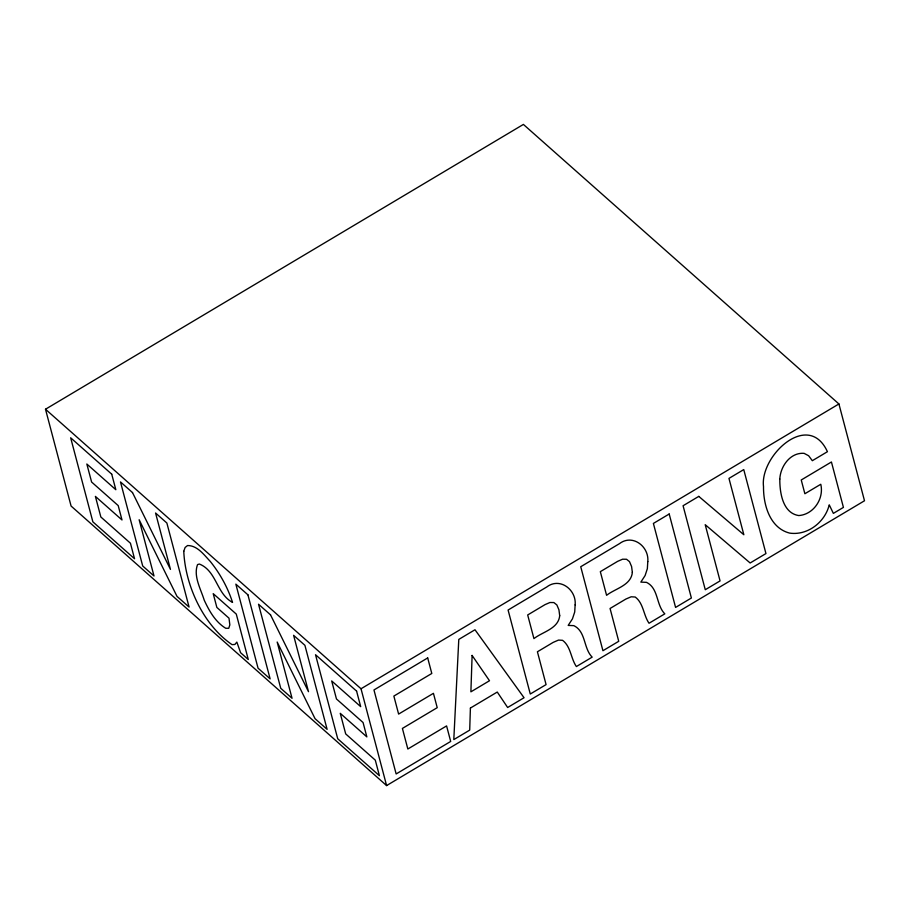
<?xml version="1.0" encoding="UTF-8"?>
<svg xmlns="http://www.w3.org/2000/svg" width="910" height="910" viewBox="0 0 910 910"><rect width="100%" height="100%" fill="white"/><g stroke="black" fill="none" stroke-linecap="round" stroke-linejoin="round"><path stroke-width="1.36" d="M45.5 409.238L523.398 124.42L838.918 403.96L864.5 500.762L386.602 785.58L71.082 506.04L45.5 409.238L361.02 688.768L386.602 785.58M361.02 688.768L838.918 403.96M779.813 479.047C779.688 492.424 782.634 513.081 798.764 515.56C813.654 514.537 824.21 498.578 820.774 484.268L804.872 493.743L801.244 479.979L831.433 461.984L843.422 507.393L833.367 513.388L829.237 504.822C825.086 522.101 807.648 535.717 789.675 533.112C769.837 528.073 763.285 504.732 763.513 486.6C759.736 455.819 808.433 410.046 827.429 451.701L812.334 460.699L808.637 455.751L804.11 453.351C790.301 452.213 780.393 466.386 779.813 479.047M470.402 708.06L469.708 730.116L453.806 739.591L458.788 639.411L474.986 629.754L524.046 697.731L507.643 707.502L497.269 692.044L470.402 708.06M472.108 655.439L470.891 691.839L489.5 680.737L472.108 655.439M183.774 551.289C185.231 585.608 203.362 624.977 232.039 644.633L234.871 644.473L236.85 642.085L240.593 652.709L248.282 659.522L236.281 614.091L213.213 593.65L216.853 607.425L229.001 618.186L229.832 624.886L228.751 628.287L225.725 628.275C215.329 621.917 209.152 610.849 204.193 600.077C200.78 589.009 193.193 576.132 197.55 564.587L199.381 564.041C216.637 570.854 216.569 594.014 232.539 602.397C227.75 587.496 220.038 573.607 210.267 561.424C204.045 554.907 197.424 545.465 187.551 545.534L185.105 547.479L183.774 551.289M575.143 604.888L574.711 611.986L572.458 618.845L568.181 625.409L573.835 625.648C586.097 631.597 583.321 648.318 592.171 657.134L576.371 666.552C570.741 658.374 570.9 646.475 562.562 640.321L558.512 640.083L553.212 642.369L537.412 651.776L546.08 684.604L530.28 694.011L508.087 610.03L546.83 586.939C559.912 576.929 576.599 589.839 575.143 604.888M647.795 561.584L647.351 568.693L645.11 575.552L640.833 582.116L646.487 582.354C658.749 588.304 655.973 605.014 664.812 613.84L649.023 623.248C643.393 615.08 643.552 603.182 635.214 597.028L631.165 596.789L625.853 599.064L610.064 608.483L618.732 641.3L602.932 650.718L580.739 566.725L619.482 543.645C632.564 533.635 649.251 546.535 647.795 561.584M559.696 615.695C558.444 628.776 542.587 631.79 533.931 638.604L527.686 614.967L544.988 604.649L549.924 602.511L553.871 602.557L556.863 604.945L558.933 609.814L559.696 615.695M632.348 572.39C631.096 585.483 615.24 588.497 606.583 595.311L600.327 571.662L617.64 561.356L622.577 559.206L626.524 559.263L629.504 561.641L631.586 566.52L632.348 572.39M427.689 657.941L373.964 689.962L396.146 773.955L450.689 741.445L446.582 725.918L407.839 749.01L402.402 728.421L437.221 707.673L433.433 693.329L398.614 714.077L393.859 696.082L431.795 673.468L427.689 657.941M669.191 514.014L653.391 523.432L675.584 607.425L691.384 598.006L669.191 514.014M698.778 496.382L683.08 505.744L705.273 589.726L720.06 580.91L705.205 524.683L750.147 562.983L765.947 553.564L743.754 469.583L728.967 478.398L743.845 534.739L698.778 496.382M111.725 474.167L70.661 437.79L92.865 521.828L134.543 558.751L130.437 543.213L100.839 516.982L95.391 496.394L121.997 519.963L118.209 505.607L91.603 482.027L86.837 464.02L115.832 489.705L111.725 474.167M132.496 492.56L120.495 481.936L142.699 565.975L154.006 575.996L139.139 519.735L176.995 596.368L189.075 607.061L166.871 523.023L155.564 513.001L170.454 569.387L132.496 492.56M247.918 594.833L235.849 584.129L258.053 668.179L270.122 678.871L247.918 594.833M270.532 614.864L258.531 604.229L280.735 688.279L292.042 698.288L277.175 642.028L315.042 718.661L327.111 729.354L304.907 645.315L293.6 635.305L308.501 691.68L270.532 614.864M356.584 691.099L315.52 654.722L337.724 738.761L379.402 775.684L375.295 760.146L345.698 733.915L340.249 713.315L366.855 736.895L363.067 722.529L336.461 698.96L331.695 680.953L360.69 706.638L356.584 691.099"/></g></svg>
